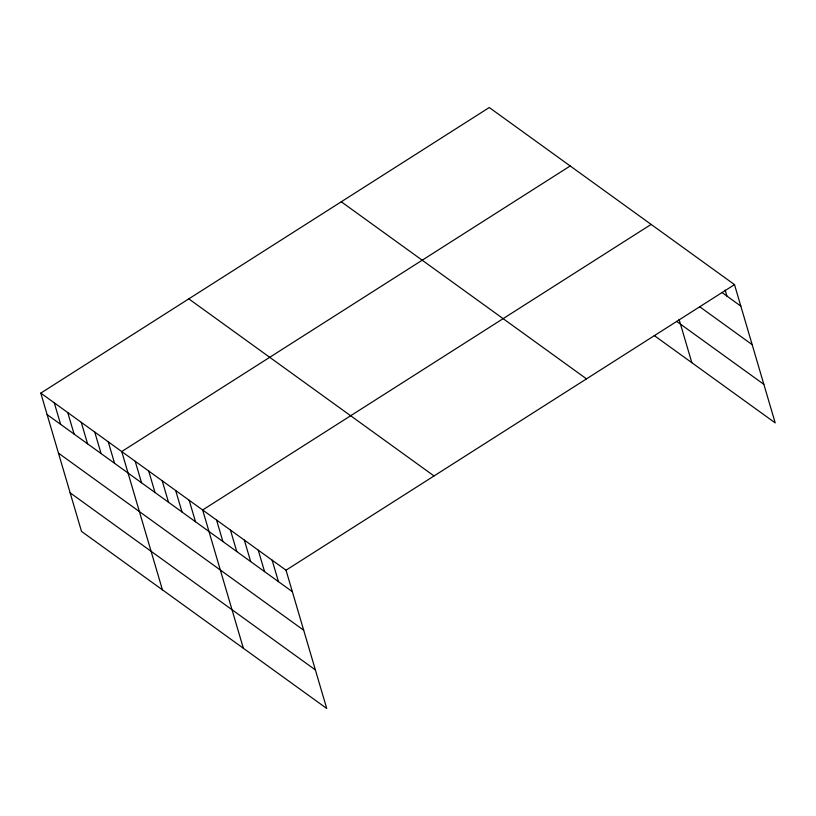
<?xml version="1.0" encoding="UTF-8"?>
<svg xmlns="http://www.w3.org/2000/svg" width="816" height="816" viewBox="0 0 816 816"><rect width="100%" height="100%" fill="white"/><g stroke="black" fill="none" stroke-linecap="round" stroke-linejoin="round"><path stroke-width="1.22" d="M40.8 393.108L286.028 570.2L326.726 708.472L81.498 531.379L40.8 393.108L489.274 107.528L734.502 284.621L775.2 422.892L654.248 335.549M570.2 165.964L121.727 451.554L162.425 589.825M651.127 224.41L202.654 509.99L243.352 648.261M286.028 570.2L734.502 284.621M721.966 292.495L740.826 306.112M699.567 306.663L752.168 344.648M676.627 321.361L763.858 384.356M341.272 201.776L586.51 378.859M188.792 298.87L434.03 475.952M47.124 414.599L292.363 591.692M58.466 453.145L303.705 630.227M70.156 492.844L315.384 669.936M725.179 290.108L726.934 296.075M679.106 319.474L691.825 362.681M272.136 560.164L278.46 581.655M258.244 550.127L264.568 571.618M244.341 540.09L250.665 561.592M230.449 530.053L236.773 551.555M216.546 520.027L222.88 541.518M189.169 500.249L195.493 521.74M175.675 490.508L182.009 511.999M162.19 480.767L168.514 502.258M148.706 471.026L155.03 492.527M135.211 461.285L141.545 482.786M108.242 441.813L114.566 463.304M94.748 432.072L101.082 453.563M81.263 422.331L87.587 443.822M67.779 412.59L74.103 434.081M54.284 402.849L60.619 424.34"/></g></svg>
